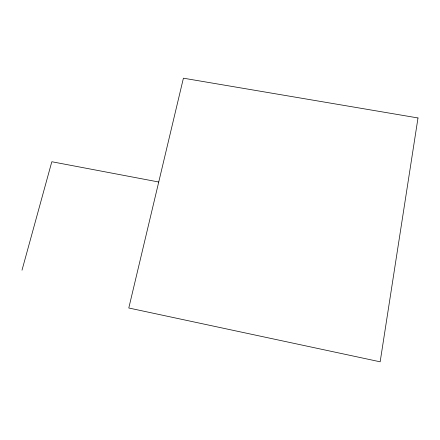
<?xml version="1.0" encoding="UTF-8"?>
<svg xmlns="http://www.w3.org/2000/svg" width="440" height="440" viewBox="0 0 440 440"><rect width="100%" height="100%" fill="white"/><g stroke="black" fill="none" stroke-linecap="round" stroke-linejoin="round"><path stroke-width="0.66" d="M22 270.193L51.816 161.739L158.736 182.006M418 117.959L380.16 361.812L128.788 308L183.409 78.188L418 117.959"/></g></svg>
